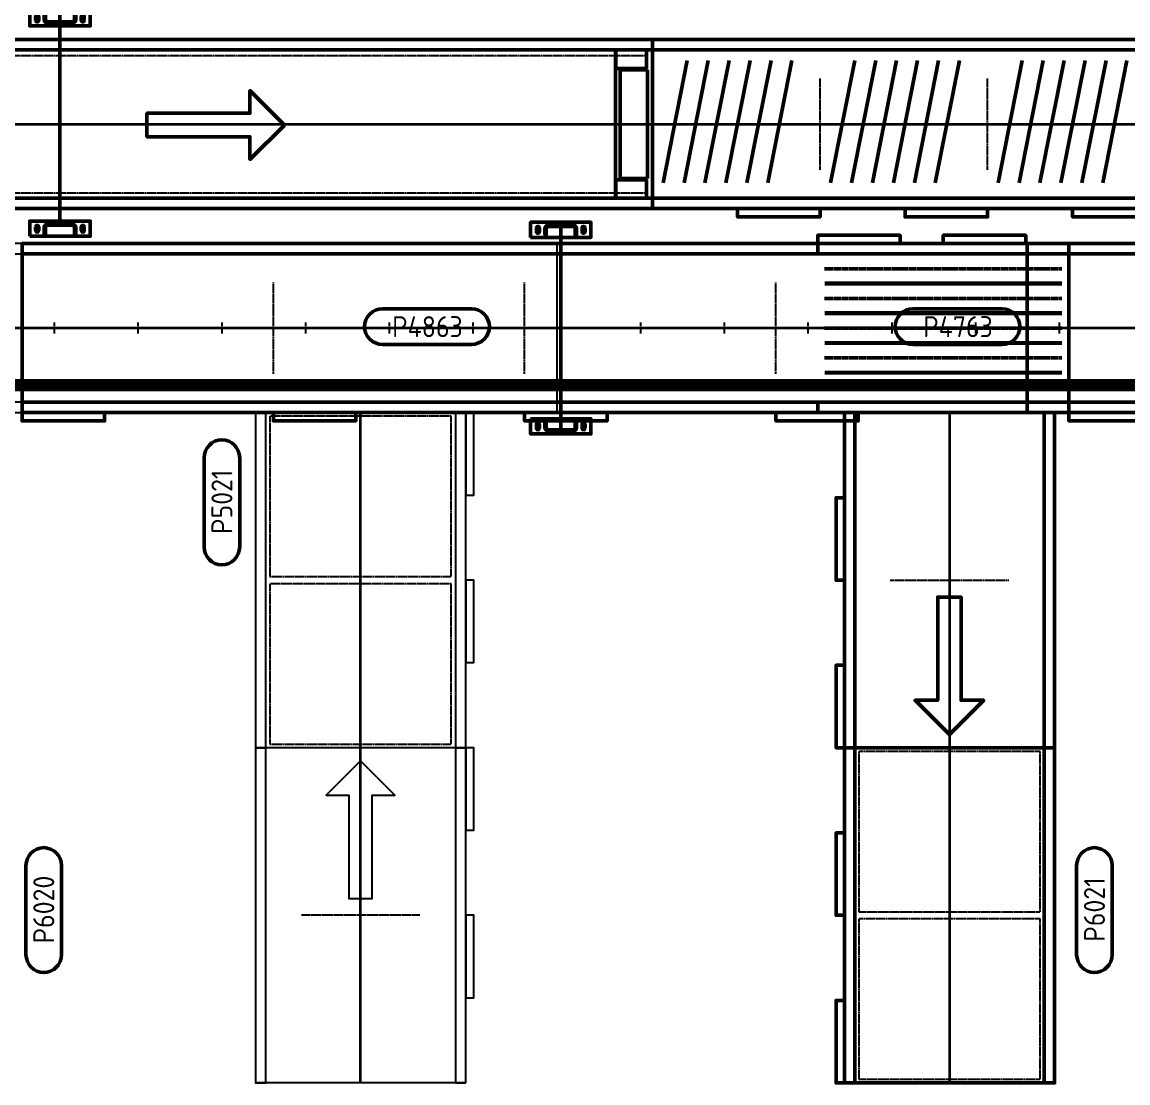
# Model space of a CAD drawing. Header units: millimetres. Extents: x 0 to 461941, y -159644 to 4828.
# Drawn here: x 219460 to 223484, y -42245 to -38386 of the extents above; entities that cross this region are included whole.
import ezdxf
from ezdxf.enums import TextEntityAlignment as Align

# ---------------------------------------------------------------- set-up
doc = ezdxf.new("R2010")
doc.units = ezdxf.units.MM
for name, pattern in [('Xref Conv Decant Empty Tote$0$AM_ISO02W050', [7.5, 6, -1.5]), ('Xref Conv Decant In$0$AM_ISO02W050', [7.5, 6, -1.5]), ('Xref Conv Decant In$0$AM_ISO08W050', [18, 12, -1.5, 3, -1.5]), ('Xref Conv Decant In$0$AM_ISO08W050x2', [9, 6, -0.75, 1.5, -0.75]), ('Xref Conv Decant In$0$CENTER', [7, 4, -1, 1, -1]), ('Xref Conv Decant Product Tote$0$AM_ISO02W050', [7.5, 6, -1.5])]:
    doc.linetypes.add(name, pattern=pattern)
for name, color, linetype in [('AM_BOR', 4, 'Continuous'), ('Xref Conv Decant Empty Tote$0$Conv - Empty Tote', 35, 'Continuous'), ('Xref Conv Decant Empty Tote$0$Conveyor Detail', 150, 'Continuous'), ('Xref Conv Decant Empty Tote$0$P_Number2', 4, 'Continuous'), ('Xref Conv Decant In$0$Conveyor Detail', 150, 'Continuous'), ('Xref Conv Decant In$0$P_Number1', 4, 'Continuous')]:
    doc.layers.add(name, color=color, linetype=linetype)
for name, color, linetype, lineweight in [('Xref Conv Decant Empty Tote$0$Cont 2.5', 7, 'Continuous', 50), ('Xref Conv Decant Empty Tote$0$Conveyor Centreline', 2, 'Continuous', 35), ('Xref Conv Decant Empty Tote$0$Hidden', 9, 'Xref Conv Decant Empty Tote$0$AM_ISO02W050', 25), ('Xref Conv Decant Empty Tote$0$Text', 40, 'Continuous', 35), ('Xref Conv Decant In$0$Center', 7, 'Xref Conv Decant In$0$AM_ISO08W050', 50), ('Xref Conv Decant In$0$Cont 2.5', 7, 'Continuous', 50), ('Xref Conv Decant In$0$Conv Decant In Out', 5, 'Continuous', 50), ('Xref Conv Decant In$0$Conveyor Centreline', 2, 'Continuous', 35), ('Xref Conv Decant In$0$Hidden', 9, 'Xref Conv Decant In$0$AM_ISO02W050', 25), ('Xref Conv Decant In$0$Text', 40, 'Continuous', 35), ('Xref Conv Decant Product Tote$0$Conv- Product decant', 3, 'Continuous', 50), ('Xref Conv Decant Product Tote$0$Conveyor Centreline', 2, 'Continuous', 35), ('Xref Conv Decant Product Tote$0$Hidden', 9, 'Xref Conv Decant Product Tote$0$AM_ISO02W050', 25)]:
    doc.layers.add(name, color=color, linetype=linetype, lineweight=lineweight)
doc.styles.add('Xref Conv Decant Empty Tote$0$STANDARD', font='ISOCP.SHX')
doc.styles.add('Xref Conv Decant In$0$STANDARD', font='ISOCP.SHX')

# ---------------------------------------------------------------- blocks, each defined once
blk = doc.blocks.new('*U154')
blk.add_line((-307.5, 10972.8), (307.5, 10972.8))
for points in [[(-307.5, 0), (-307.5, 43891.2), (-270, 43891.2), (-270, 0)], [(270, 0), (270, 43891.2), (307.5, 43891.2), (307.5, 0)]]:
    blk.add_lwpolyline(points, close=True)
at = {"layer": 'Xref Conv Decant Empty Tote$0$Conveyor Centreline'}
blk.add_lwpolyline([(0, 0), (0, 43891.2)], dxfattribs=at)
at = {"layer": 'Xref Conv Decant Empty Tote$0$Conveyor Detail', "const_width": 45}
blk.add_lwpolyline([(207.5, 0), (207.5, 43891.2)], dxfattribs=at)
at = {"layer": 'Xref Conv Decant Empty Tote$0$Hidden'}
for p, q in [((-20, 12801.6), (20, 12801.6)), ((-20, 12496.8), (20, 12496.8)), ((-20, 12192), (20, 12192)), ((-20, 11887.2), (20, 11887.2)), ((-20, 11582.4), (20, 11582.4)), ((-20, 11277.6), (20, 11277.6)), ((-20, 10972.8), (20, 10972.8)), ((-20, 10668), (20, 10668)), ((-20, 10363.2), (20, 10363.2)), ((-20, 10058.4), (20, 10058.4)), ((-20, 9753.6), (20, 9753.6)), ((-20, 9448.8), (20, 9448.8)), ((-20, 9144), (20, 9144))]:
    blk.add_line(p, q, dxfattribs=at)
blk = doc.blocks.new('Xref Conv Decant Empty Tote$0$Pno2')
at = {"layer": 'Xref Conv Decant Empty Tote$0$Cont 2.5', "lineweight": 50}
blk.add_lwpolyline([(-6.47, 2.55), (6.32, 2.55, -1), (6.32, -2.54), (-6.47, -2.54, -1)], format="xyb", close=True, dxfattribs=at)
at = {"layer": 'Xref Conv Decant Empty Tote$0$Text', "color": 7, "style": 'Xref Conv Decant Empty Tote$0$STANDARD'}
blk.add_attdef('PNO', text='', height=3, dxfattribs=at).set_placement((0, 0), align=Align.MIDDLE)
blk = doc.blocks.new('*U166')
for p, q in [((0, -382.5), (0, 382.5)), ((1219.2, -382.5), (1219.2, 382.5))]:
    blk.add_line(p, q)
for points in [[(0, 345), (1219.2, 345), (1219.2, 382.5), (0, 382.5)], [(0, -382.5), (1219.2, -382.5), (1219.2, -345), (0, -345)], [(609.6, -382.5), (309.6, -382.5), (309.6, -412.5), (609.6, -412.5)], [(1219.2, -382.5), (919.2, -382.5), (919.2, -412.5), (1219.2, -412.5)]]:
    blk.add_lwpolyline(points, close=True)
at = {"layer": 'Xref Conv Decant Empty Tote$0$Conveyor Centreline'}
blk.add_lwpolyline([(0, 0), (1219.2, 0)], dxfattribs=at)
at = {"layer": 'Xref Conv Decant Empty Tote$0$Hidden'}
for points in [[(13.1, -330), (596.5, -330), (596.5, 330), (13.1, 330)], [(622.7, -330), (1206.1, -330), (1206.1, 330), (622.7, 330)]]:
    blk.add_lwpolyline(points, close=True, dxfattribs=at)
blk = doc.blocks.new('*U165')
for p, q in [((-1219.2, -382.5), (-1219.2, 382.5)), ((0, -382.5), (0, 382.5))]:
    blk.add_line(p, q)
for points in [[(0, 345), (-1219.2, 345), (-1219.2, 382.5), (0, 382.5)], [(0, -382.5), (-1219.2, -382.5), (-1219.2, -345), (0, -345)], [(-1219.2, -382.5), (-919.2, -382.5), (-919.2, -412.5), (-1219.2, -412.5)], [(-609.6, -382.5), (-309.6, -382.5), (-309.6, -412.5), (-609.6, -412.5)]]:
    blk.add_lwpolyline(points, close=True)
at = {"layer": 'Xref Conv Decant Empty Tote$0$Conveyor Centreline'}
blk.add_lwpolyline([(0, 0), (-1219.2, 0)], dxfattribs=at)
at = {"layer": 'Xref Conv Decant Empty Tote$0$Hidden'}
for p, q in [((-609.6, -215.5), (-609.6, 215.5)), ((0, -215.5), (0, 215.5))]:
    blk.add_line(p, q, dxfattribs=at)
blk = doc.blocks.new('*U145')
at = {"color": 0, "linetype": 'Continuous'}
blk.add_lwpolyline([(0, 0), (125, 125), (125, 42.5), (500, 42.5), (500, -42.5), (125, -42.5), (125, -125)], close=True, dxfattribs=at)
blk = doc.blocks.new('Xref Conv Decant Empty Tote')
at = {"layer": 'Xref Conv Decant Empty Tote$0$Conv - Empty Tote', "xscale": -1, "rotation": 90}
for name, p in [('*U154', (232378.2, -39499.1)), ('*U165', (220691.8, -42245)), ('*U145', (220691.8, -41073.7))]:
    blk.add_blockref(name, p, dxfattribs=at)
at = {"layer": 'Xref Conv Decant Empty Tote$0$Conv - Empty Tote', "rotation": 90}
blk.add_blockref('*U166', (220691.8, -41025.8), dxfattribs=at)
at = {"layer": 'Xref Conv Decant Empty Tote$0$P_Number2', "xscale": 25.4, "yscale": 25.4, "zscale": 25.4, "rotation": 90}
blk.add_blockref('Xref Conv Decant Empty Tote$0$Pno2', (220187, -40131.2), dxfattribs=at).add_auto_attribs({'PNO': 'P5021'})
blk = doc.blocks.new('*U225')
at = {"color": 0, "linetype": 'Continuous'}
blk.add_lwpolyline([(0, 0), (125, 125), (125, 42.5), (500, 42.5), (500, -42.5), (125, -42.5), (125, -125)], close=True, dxfattribs=at)
blk = doc.blocks.new('*U300')
blk.add_line((26908.3, 270), (26908.3, -270))
at = {"lineweight": 50}
for p, q in [((26910.3, 202.5), (26910.3, 270)), ((27021.3, 270), (27021.3, 202.5)), ((26910.3, 202.5), (27021.3, 202.5)), ((26925.3, 197.5), (27025.3, 197.5)), ((26925.3, 197.5), (26925.3, -197.5)), ((27025.3, 197.5), (27025.3, -197.5)), ((26925.3, -197.5), (27025.3, -197.5)), ((26910.3, -202.5), (27021.3, -202.5)), ((26910.3, -202.5), (26910.3, -270)), ((27021.3, -270), (27021.3, -202.5))]:
    blk.add_line(p, q, dxfattribs=at)
for points in [[(0, 307.5), (27043.3, 307.5), (27043.3, 270), (0, 270)], [(0, -270), (27043.3, -270), (27043.3, -307.5), (0, -307.5)]]:
    blk.add_lwpolyline(points, close=True)
at = {"layer": 'Xref Conv Decant Product Tote$0$Conveyor Centreline'}
blk.add_lwpolyline([(0, 0), (27043.3, 0)], dxfattribs=at)
at = {"layer": 'Xref Conv Decant Product Tote$0$Hidden'}
for p, q in [((17.5, 250), (27025.8, 250)), ((17.5, -250), (27025.8, -250))]:
    blk.add_line(p, q, dxfattribs=at)
blk = doc.blocks.new('*U288')
for p, q in [((0, -307.5), (0, 307.5)), ((2438.4, -307.5), (2438.4, 307.5))]:
    blk.add_line(p, q)
for points in [[(0, 270), (2438.4, 270), (2438.4, 307.5), (0, 307.5)], [(0, -307.5), (2438.4, -307.5), (2438.4, -270), (0, -270)], [(609.6, -307.5), (309.6, -307.5), (309.6, -337.5), (609.6, -337.5)], [(1219.2, -307.5), (919.2, -307.5), (919.2, -337.5), (1219.2, -337.5)], [(1828.8, -307.5), (1528.8, -307.5), (1528.8, -337.5), (1828.8, -337.5)], [(2438.4, -307.5), (2138.4, -307.5), (2138.4, -337.5), (2438.4, -337.5)]]:
    blk.add_lwpolyline(points, close=True)
at = {"layer": 'Xref Conv Decant Product Tote$0$Conveyor Centreline'}
blk.add_lwpolyline([(0, 0), (2438.4, 0)], dxfattribs=at)
at = {"layer": 'Xref Conv Decant Product Tote$0$Hidden'}
for p, q in [((0, -166), (0, 166)), ((609.6, -166), (609.6, 166)), ((1219.2, -166), (1219.2, 166)), ((1828.8, -166), (1828.8, 166))]:
    blk.add_line(p, q, dxfattribs=at)
blk = doc.blocks.new('Xref Conv Decant Product Tote$0$SLOT BPLATE')
blk.add_lwpolyline([(-5.5, -7, 1), (5.5, -7), (5.5, 7, 1), (-5.5, 7)], format="xyb", close=True)
blk = doc.blocks.new('Xref Conv Decant Product Tote$0$BASE PLATE - TV')
blk.add_lwpolyline([(-110, 42.5), (110, 42.5), (110, -12.5), (-110, -12.5)], close=True)
blk.add_blockref('Xref Conv Decant Product Tote$0$SLOT BPLATE', (-83, 15))
at = {"xscale": -1}
blk.add_blockref('Xref Conv Decant Product Tote$0$SLOT BPLATE', (83, 15), dxfattribs=at)
blk = doc.blocks.new('Xref Conv Decant Product Tote$0$CHANNEL 115W- TV')
blk.add_lwpolyline([(57.5, 12.5, -0.414214), (45, 0), (-45, 0, -0.414214), (-57.5, 12.5), (-57.5, 35), (-52.5, 35), (-52.5, 12.5, 0.414214), (-45, 5), (45, 5, 0.414214), (52.5, 12.5), (52.5, 35), (57.5, 35)], format="xyb", close=True)
at = {"layer": 'Xref Conv Decant Product Tote$0$Hidden'}
for p, q in [((-27.5, 5), (-27.5, 0)), ((27.5, 5), (27.5, 0))]:
    blk.add_line(p, q, dxfattribs=at)
blk = doc.blocks.new('Xref Conv Decant Product Tote$0$STAND WMNT - TV')
for name, p in [('Xref Conv Decant Product Tote$0$BASE PLATE - TV', (0, 2.5)), ('Xref Conv Decant Product Tote$0$CHANNEL 115W- TV', (0, 0))]:
    blk.add_blockref(name, p)
blk = doc.blocks.new('*U382')
blk.add_line((5, 0), (745, 0))
at = {"rotation": 270}
blk.add_blockref('Xref Conv Decant Product Tote$0$STAND WMNT - TV', (0, 0), dxfattribs=at)
at = {"xscale": -1, "rotation": 90}
blk.add_blockref('Xref Conv Decant Product Tote$0$STAND WMNT - TV', (750, 0), dxfattribs=at)
blk = doc.blocks.new('Xref Conv Decant Product Tote$0$A$C3C53791A')
blk.add_line((110, 775), (110, 45))
at = {"rotation": 90}
blk.add_blockref('*U382', (110, 775), dxfattribs=at)
at = {"xscale": -1, "rotation": 180}
blk.add_blockref('Xref Conv Decant Product Tote$0$STAND WMNT - TV', (110, 45), dxfattribs=at)
blk = doc.blocks.new('Xref Conv Decant Product Tote')
at = {"layer": 'Xref Conv Decant Product Tote$0$Conv- Product decant'}
for p, q in [((221792.6, -38970.7), (221880.5, -38526.3)), ((221868.8, -38970.7), (221956.7, -38526.3)), ((221945, -38970.7), (222032.9, -38526.3)), ((222021.2, -38970.7), (222109.1, -38526.3)), ((222097.4, -38970.7), (222185.3, -38526.3)), ((222173.6, -38970.7), (222261.5, -38526.3)), ((222402.2, -38970.7), (222490.1, -38526.3)), ((222478.4, -38970.7), (222566.3, -38526.3)), ((222554.6, -38970.7), (222642.5, -38526.3)), ((222630.8, -38970.7), (222718.7, -38526.3)), ((222707, -38970.7), (222794.9, -38526.3)), ((222783.2, -38970.7), (222871.1, -38526.3)), ((223011.8, -38970.7), (223099.7, -38526.3)), ((223088, -38970.7), (223175.9, -38526.3)), ((223164.2, -38970.7), (223252.1, -38526.3)), ((223240.4, -38970.7), (223328.3, -38526.3)), ((223316.6, -38970.7), (223404.5, -38526.3)), ((223392.8, -38970.7), (223480.7, -38526.3))]:
    blk.add_line(p, q, dxfattribs=at)
for name, p in [('Xref Conv Decant Product Tote$0$A$C3C53791A', (219487.5, -39165.1)), ('*U300', (194710.8, -38757.1)), ('*U288', (221754.1, -38757.1))]:
    blk.add_blockref(name, p, dxfattribs=at)
at = {"layer": 'Xref Conv Decant Product Tote$0$Conv- Product decant', "rotation": 180}
blk.add_blockref('*U225', (220414.1, -38760.4), dxfattribs=at)
blk = doc.blocks.new('*U424')
at = {"linetype": 'Xref Conv Decant In$0$CENTER'}
for p, q in [((-216, 25.4), (-216, 889)), ((-108, 25.4), (-108, 889)), ((0, 25.4), (0, 889)), ((108, 25.4), (108, 889)), ((216, 25.4), (216, 889))]:
    blk.add_line(p, q, dxfattribs=at)
for points in [[(-307.5, 914.4), (-307.5, 614.4), (-337.5, 614.4), (-337.5, 914.4)], [(-307.5, 0), (-307.5, 914.4), (-270, 914.4), (-270, 0)], [(307.5, 0), (307.5, 914.4), (270, 914.4), (270, 0)], [(-307.5, 457.2), (-307.5, 157.2), (-337.5, 157.2), (-337.5, 457.2)]]:
    blk.add_lwpolyline(points, close=True)
at = {"layer": 'Xref Conv Decant In$0$Conveyor Centreline', "linetype": 'Xref Conv Decant In$0$CENTER'}
blk.add_line((0, 0), (0, 914.4), dxfattribs=at)
at = {"layer": 'Xref Conv Decant In$0$Conveyor Detail', "const_width": 15}
for points in [[(-162, 889), (-162, 25.4)], [(-54, 889), (-54, 25.4)], [(54, 889), (54, 25.4)], [(162, 889), (162, 25.4)]]:
    blk.add_lwpolyline(points, dxfattribs=at)
blk = doc.blocks.new('*U428')
for p, q in [((-2743.2, -307.5), (-2743.2, 307.5)), ((0, -307.5), (0, 307.5))]:
    blk.add_line(p, q)
for points in [[(0, 270), (-2743.2, 270), (-2743.2, 307.5), (0, 307.5)], [(0, -307.5), (-2743.2, -307.5), (-2743.2, -270), (0, -270)], [(-2743.2, -307.5), (-2443.2, -307.5), (-2443.2, -337.5), (-2743.2, -337.5)], [(-1828.8, -307.5), (-1528.8, -307.5), (-1528.8, -337.5), (-1828.8, -337.5)], [(-914.4, -307.5), (-614.4, -307.5), (-614.4, -337.5), (-914.4, -337.5)]]:
    blk.add_lwpolyline(points, close=True)
at = {"layer": 'Xref Conv Decant In$0$Conveyor Centreline'}
blk.add_lwpolyline([(0, 0), (-2743.2, 0)], dxfattribs=at)
at = {"layer": 'Xref Conv Decant In$0$Hidden'}
for p, q in [((-1828.8, -166), (-1828.8, 166)), ((-914.4, -166), (-914.4, 166)), ((0, -166), (0, 166))]:
    blk.add_line(p, q, dxfattribs=at)
blk = doc.blocks.new('*U442')
for p, q in [((-3657.6, -307.5), (-3657.6, 307.5)), ((-3657.6, -307.5), (-3657.6, 307.5)), ((0, -307.5), (0, 307.5))]:
    blk.add_line(p, q)
for points in [[(0, 270), (-3657.6, 270), (-3657.6, 307.5), (0, 307.5)], [(0, -307.5), (-3657.6, -307.5), (-3657.6, -270), (0, -270)], [(-3657.6, -307.5), (-3357.6, -307.5), (-3357.6, -337.5), (-3657.6, -337.5)], [(-2743.2, -307.5), (-2443.2, -307.5), (-2443.2, -337.5), (-2743.2, -337.5)], [(-1828.8, -307.5), (-1528.8, -307.5), (-1528.8, -337.5), (-1828.8, -337.5)], [(-914.4, -307.5), (-614.4, -307.5), (-614.4, -337.5), (-914.4, -337.5)]]:
    blk.add_lwpolyline(points, close=True)
at = {"layer": 'Xref Conv Decant In$0$Conveyor Centreline'}
blk.add_lwpolyline([(0, 0), (-3657.6, 0)], dxfattribs=at)
at = {"layer": 'Xref Conv Decant In$0$Hidden'}
for p, q in [((-2743.2, -166), (-2743.2, 166)), ((-1828.8, -166), (-1828.8, 166)), ((-914.4, -166), (-914.4, 166)), ((0, -166), (0, 166))]:
    blk.add_line(p, q, dxfattribs=at)
blk = doc.blocks.new('Xref Conv Decant In$0$Pno2')
at = {"layer": 'Xref Conv Decant In$0$Cont 2.5', "lineweight": 50}
blk.add_lwpolyline([(-6.47, 2.55), (6.32, 2.55, -1), (6.32, -2.54), (-6.47, -2.54, -1)], format="xyb", close=True, dxfattribs=at)
at = {"layer": 'Xref Conv Decant In$0$Text', "color": 7, "style": 'Xref Conv Decant In$0$STANDARD'}
blk.add_attdef('PNO', text='', height=3, dxfattribs=at).set_placement((0, 0), align=Align.MIDDLE)
blk = doc.blocks.new('*U437')
for p, q in [((0, -382.5), (0, 382.5)), ((1219.2, -382.5), (1219.2, 382.5))]:
    blk.add_line(p, q)
for points in [[(0, 345), (1219.2, 345), (1219.2, 382.5), (0, 382.5)], [(0, -382.5), (1219.2, -382.5), (1219.2, -345), (0, -345)], [(609.6, -382.5), (309.6, -382.5), (309.6, -412.5), (609.6, -412.5)], [(1219.2, -382.5), (919.2, -382.5), (919.2, -412.5), (1219.2, -412.5)]]:
    blk.add_lwpolyline(points, close=True)
at = {"layer": 'Xref Conv Decant In$0$Conveyor Centreline'}
blk.add_lwpolyline([(0, 0), (1219.2, 0)], dxfattribs=at)
at = {"layer": 'Xref Conv Decant In$0$Hidden'}
for points in [[(13.1, -330), (596.5, -330), (596.5, 330), (13.1, 330)], [(622.7, -330), (1206.1, -330), (1206.1, 330), (622.7, 330)]]:
    blk.add_lwpolyline(points, close=True, dxfattribs=at)
blk = doc.blocks.new('*U423')
for p, q in [((-1219.2, -382.5), (-1219.2, 382.5)), ((0, -382.5), (0, 382.5))]:
    blk.add_line(p, q)
for points in [[(0, 345), (-1219.2, 345), (-1219.2, 382.5), (0, 382.5)], [(0, -382.5), (-1219.2, -382.5), (-1219.2, -345), (0, -345)], [(-1219.2, -382.5), (-919.2, -382.5), (-919.2, -412.5), (-1219.2, -412.5)], [(-609.6, -382.5), (-309.6, -382.5), (-309.6, -412.5), (-609.6, -412.5)]]:
    blk.add_lwpolyline(points, close=True)
at = {"layer": 'Xref Conv Decant In$0$Conveyor Centreline'}
blk.add_lwpolyline([(0, 0), (-1219.2, 0)], dxfattribs=at)
at = {"layer": 'Xref Conv Decant In$0$Hidden'}
for p, q in [((-609.6, -215.5), (-609.6, 215.5)), ((0, -215.5), (0, 215.5))]:
    blk.add_line(p, q, dxfattribs=at)
blk = doc.blocks.new('*U421')
at = {"color": 0, "linetype": 'Continuous'}
blk.add_lwpolyline([(0, 0), (125, 125), (125, 42.5), (500, 42.5), (500, -42.5), (125, -42.5), (125, -125)], close=True, dxfattribs=at)
blk = doc.blocks.new('Xref Conv Decant In$0$SLOT BPLATE')
blk.add_lwpolyline([(-5.5, -7, 1), (5.5, -7), (5.5, 7, 1), (-5.5, 7)], format="xyb", close=True)
at = {"layer": 'Xref Conv Decant In$0$Center', "linetype": 'Xref Conv Decant In$0$AM_ISO08W050x2', "lineweight": 50}
blk.add_line((-10, 0), (10, 0), dxfattribs=at)
at = {"layer": 'Xref Conv Decant In$0$Center', "lineweight": 50}
blk.add_line((0, 15.5), (0, -15.5), dxfattribs=at)
blk = doc.blocks.new('Xref Conv Decant In$0$BASE PLATE - TV')
blk.add_lwpolyline([(-110, 42.5), (110, 42.5), (110, -12.5), (-110, -12.5)], close=True)
blk.add_blockref('Xref Conv Decant In$0$SLOT BPLATE', (-83, 15))
at = {"xscale": -1}
blk.add_blockref('Xref Conv Decant In$0$SLOT BPLATE', (83, 15), dxfattribs=at)
blk = doc.blocks.new('Xref Conv Decant In$0$CHANNEL 115W- TV')
blk.add_lwpolyline([(57.5, 12.5, -0.414214), (45, 0), (-45, 0, -0.414214), (-57.5, 12.5), (-57.5, 35), (-52.5, 35), (-52.5, 12.5, 0.414214), (-45, 5), (45, 5, 0.414214), (52.5, 12.5), (52.5, 35), (57.5, 35)], format="xyb", close=True)
at = {"layer": 'Xref Conv Decant In$0$Center', "linetype": 'Xref Conv Decant In$0$AM_ISO08W050x2', "lineweight": 50}
blk.add_line((0, 8), (0, -3), dxfattribs=at)
at = {"layer": 'Xref Conv Decant In$0$Hidden'}
for p, q in [((-27.5, 5), (-27.5, 0)), ((27.5, 5), (27.5, 0))]:
    blk.add_line(p, q, dxfattribs=at)
blk = doc.blocks.new('Xref Conv Decant In$0$STAND WMNT - TV')
for name, p in [('Xref Conv Decant In$0$BASE PLATE - TV', (0, 2.5)), ('Xref Conv Decant In$0$CHANNEL 115W- TV', (0, 0))]:
    blk.add_blockref(name, p)
blk = doc.blocks.new('*U474')
blk.add_line((5, 0), (745, 0))
at = {"rotation": 270}
blk.add_blockref('Xref Conv Decant In$0$STAND WMNT - TV', (0, 0), dxfattribs=at)
at = {"xscale": -1, "rotation": 90}
blk.add_blockref('Xref Conv Decant In$0$STAND WMNT - TV', (750, 0), dxfattribs=at)
blk = doc.blocks.new('Xref Conv Decant In')
at = {"layer": 'Xref Conv Decant In$0$Conv Decant In Out'}
for name, p, rotation in [('*U474', (221420, -39874.1), 90), ('*U437', (222834.8, -41025.8), 270)]:
    blk.add_blockref(name, p, dxfattribs=dict(at, rotation=rotation))
for name, p in [('*U442', (223117.4, -39499.1)), ('*U428', (226012.7, -39499.1))]:
    blk.add_blockref(name, p, dxfattribs=at)
at = {"layer": 'Xref Conv Decant In$0$Conv Decant In Out', "xscale": -1}
for name, p, rotation in [('*U424', (223269.5, -39499.1), 90), ('*U423', (222834.8, -39806.6), 270), ('*U421', (222834.8, -40977.9), 270)]:
    blk.add_blockref(name, p, dxfattribs=dict(at, rotation=rotation))
at = {"layer": 'Xref Conv Decant In$0$P_Number1', "xscale": 25.4, "yscale": 25.4, "zscale": 25.4}
for p, values in [((220935.1, -39493.9), {'PNO': 'P4863'}), ((222866, -39493.9), {'PNO': 'P4763'})]:
    blk.add_blockref('Xref Conv Decant In$0$Pno2', p, dxfattribs=at).add_auto_attribs(values)
at = {"layer": 'Xref Conv Decant In$0$P_Number1', "xscale": 25.4, "yscale": 25.4, "zscale": 25.4, "rotation": 90}
for p, values in [((219538.6, -41614.5), {'PNO': 'P6020'}), ((223362.4, -41614.5), {'PNO': 'P6021'})]:
    blk.add_blockref('Xref Conv Decant In$0$Pno2', p, dxfattribs=at).add_auto_attribs(values)

msp = doc.modelspace()

# ---------------------------------------------------------------- block references
for name in ['Xref Conv Decant Empty Tote', 'Xref Conv Decant Product Tote']:
    msp.add_blockref(name, (0, 0))
at = {"layer": 'AM_BOR'}
for name in ['Xref Conv Decant Product Tote', 'Xref Conv Decant In']:
    msp.add_blockref(name, (0, 0), dxfattribs=at)

doc.saveas('drawing.dxf')
